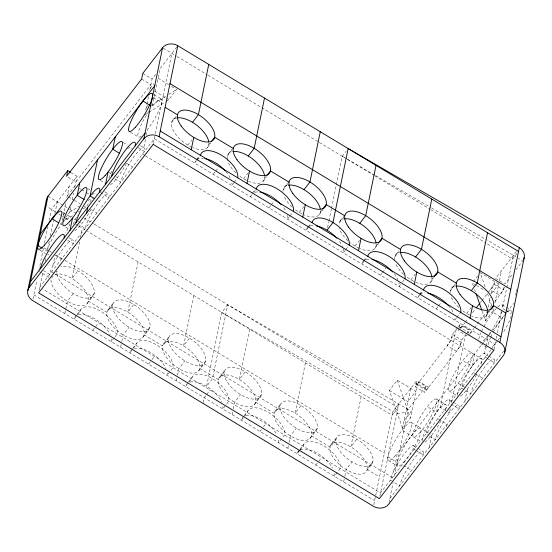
<?xml version="1.0" encoding="UTF-8"?>
<svg xmlns="http://www.w3.org/2000/svg" width="552" height="552" viewBox="0 0 552 552"><rect width="100%" height="100%" fill="white"/><g stroke="black" fill="none" stroke-linecap="round" stroke-linejoin="round"><path stroke-width="0.41" stroke-dasharray="2.76 2.07" d="M33.03 298.942L36.88 280.168M38.895 270.356L43.594 247.475M44.457 243.26L47.92 226.403M49.128 220.503L51.377 209.546L77.052 176.267L71.332 172.81M39.116 290.449L42.883 272.115M45.119 261.22L45.809 257.874M49.238 241.141L47.182 251.167L42.89 248.579M50.266 236.125L53.358 221.09M53.53 220.248L54.041 217.743M54.903 213.569L57.304 201.866M52.957 265.484L54.827 256.335M47.32 250.553A22.163 4.464 -58.9 0 1 61.369 224.429L65.854 202.584M66.868 197.637L69.152 186.507M65.44 217.757L69.656 212.292L70.691 207.235M72.229 199.762L73.582 193.165M74.768 187.397L77.052 176.267M64.839 313.584L67.372 301.254L73.292 293.574M79.591 241.735L72.043 278.498L77.963 270.818M80.454 237.519L82.358 228.252M145.735 109.951L146.763 104.949M146.935 104.128L148.453 96.703M149.806 90.114L152.097 78.984L155.781 74.203M153.325 143.589L155.188 134.522M155.36 133.681L171.844 53.378M120.598 347.249L121.612 342.316M121.785 341.495L123.13 334.919L129.058 327.239M138.117 261.917L127.802 312.163L133.729 304.483M176.364 380.914L176.868 378.444M177.544 375.16L178.889 368.584L184.816 360.904M193.876 295.582L183.561 345.835L189.488 338.148M203.239 402.622L204.24 397.744L206.22 395.184M227.679 304.732L221.759 312.411L206.579 386.365L212.499 378.686L227.679 304.732L408.135 409.418L394.142 477.597M232.123 414.58L232.627 412.109M233.303 408.825L234.655 402.249L240.575 394.57M249.635 329.247L239.327 379.5L245.247 371.813M327.557 227.679L328.764 221.794M328.937 220.959L331.352 209.187M331.524 208.352L336.182 185.658M336.354 184.816L342.219 156.244L346.173 151.124M287.882 448.245L288.392 445.774M289.062 442.49L290.414 435.914L296.341 428.235M305.401 362.912L295.085 413.165L301.006 405.485M343.648 481.91L344.662 476.942M344.834 476.114L346.194 469.49L352.121 461.803M361.16 396.577L350.824 446.927L356.751 439.247M373.787 504.673L392.914 411.488L416.615 380.77L425.909 386.379L424.661 392.444L415.366 386.835L416.615 380.77M379.879 496.179L398.841 403.809M393.714 471.222L397.454 452.923M410.688 388.449L402.125 430.167L411.419 435.776M389.008 502.603L393.107 482.62M389.381 390.499L407.962 401.718L415.863 391.478L397.281 380.259L389.381 390.499L402.518 428.269L410.419 418.03L417.346 384.275M457.518 327.743L452.357 334.429L451.115 340.494L415.366 386.835M429.339 447.341L431.864 435.017L429.007 433.286M439.068 399.931L436.535 412.261L427.241 406.651M456.111 329.565L440.151 407.307A22.163 4.464 -58.9 0 0 425.971 434.051L427.4 434.914M459.085 328.495L458.615 330.765L467.91 336.382L469.393 334.457M459.395 326.977L459.864 324.7L469.159 330.31L468.689 332.587L459.395 326.977A7.39 1.49 -58.9 0 0 459.326 327.784M451.508 402.87L465.405 335.174L461.651 340.039L460.409 346.111L424.661 392.444M446.609 426.737L447.113 424.302L440.675 420.417M450.308 408.735L449.445 412.924A22.163 4.464 -58.9 0 0 435.259 439.661L428.111 435.342M464.881 401.256L467.413 388.932L465.267 387.635M474.616 353.853L472.084 366.176L462.79 360.566M482.103 311.1L485.456 320.746L487.354 311.507M488.203 307.388L490.231 297.493M491.073 293.395L492.391 286.992M488.313 292.277L494.364 284.432L495.144 280.637M493.702 308.816L492.971 312.397L502.265 318.007M494.916 302.917L498.808 283.956L480.219 272.736L485.532 287.999M499.491 280.637L501.533 270.68M494.978 301.288L503.659 290.041L504.431 286.246A7.39 1.49 -58.9 0 1 499.705 295.161L490.411 289.552A7.39 1.49 -58.9 0 0 494.806 281.796M494.088 349.319L495.606 341.929M496.289 338.576L496.807 336.065M497.497 332.711L502.141 310.093M505.342 310.141L502.486 308.416L506.598 288.358M506.77 287.523L513.381 255.321L487.333 240.244M515.651 295.141L516.168 292.636M516.341 291.801L516.851 289.303M145.473 139.435L143.755 147.777L140.18 145.618M146.335 135.261L147.536 129.423A22.163 4.464 -58.9 0 0 161.722 102.679L153.856 97.932M485.891 346.835L484.511 353.515L488.085 355.667M486.064 346L487.954 336.823M330.448 445.471L329.779 448.403A22.163 10.723 37.6 0 0 343.544 467.861L348.388 470.828A22.163 10.723 37.6 0 0 366.569 470.939L372.496 463.259L373.166 460.327A22.163 10.723 37.6 0 0 359.4 440.869L354.556 437.902A22.163 10.723 37.6 0 0 336.375 437.791L330.448 445.471A22.163 10.723 37.6 0 1 348.636 445.581L353.48 448.548A22.163 10.723 37.6 0 1 367.246 468.006L366.569 470.939M336.375 437.791L335.699 440.724A22.163 10.723 37.6 0 0 349.464 460.182L354.308 463.149A22.163 10.723 37.6 0 0 372.496 463.259M176.778 46.982L159.99 68.738L152.207 106.667A22.163 4.464 -58.9 0 1 161.722 102.679M75.106 185.748L67.206 195.988L73.637 199.872M150.151 88.465L153.835 83.683M63.314 214.949L64.894 212.899M146.252 107.426L147.832 105.377M153.104 98.553L154.153 97.186M151.545 106.136L152.6 104.77L166.028 96.207M82.966 209.015L85.795 207.207L93.164 197.65M165.904 101.485L168.733 99.684L176.633 89.445L170.202 85.56M172.824 119.929L175.784 116.086M51.612 278.015L53.096 276.097M56.056 272.253L57.042 270.977A22.163 10.723 37.6 0 0 79.792 296.728A22.163 10.723 37.6 0 0 91.37 283.48A22.163 10.723 37.6 0 0 60.699 266.788M171.582 122.489L176.523 116.086M187.832 145.086L191.785 139.966M76.424 315.268L74.948 317.186A22.163 10.723 37.6 0 0 74.134 319.194L77.094 315.351M76.921 314.626L80.868 309.506M196.402 159.742L199.362 155.899M77.59 314.709L80.061 311.514A22.163 10.723 37.6 0 1 100.981 311.356A22.163 10.723 37.6 0 1 117.231 333.953L114.761 337.155M196.574 160.466L194.601 163.026A22.163 10.723 37.6 0 1 195.408 161.018M197.064 159.825L200.031 155.981M94.219 293.422L88.292 301.102L106.881 312.322L112.801 304.642M208.76 144.934L210.236 143.009M87.057 303.662L92.977 295.982M207.517 147.494L210.974 143.016M108.116 309.762L114.043 302.082M228.583 153.594L232.04 149.109M92.722 330.413L98.642 322.734M213.182 174.246L215.163 171.686M215.653 171.044L218.123 167.849M227.341 156.154L231.785 150.392M114.271 337.796L111.311 341.633A22.163 10.723 37.6 0 0 111.187 337.852M233.744 182.905L231.771 185.465A22.163 10.723 37.6 0 0 231.868 183.036M234.241 182.27L237.201 178.427M243.598 178.751L248.531 172.355M132.19 348.933L130.707 350.851A22.163 10.723 37.6 0 0 129.892 352.859L132.859 349.016M132.68 348.291L136.634 343.171M252.16 193.407L255.121 189.564M133.349 348.374L135.82 345.179A22.163 10.723 37.6 0 1 156.74 345.021A22.163 10.723 37.6 0 1 172.99 367.618L170.03 371.462M251.843 194.773L250.36 196.691A22.163 10.723 37.6 0 1 251.174 194.683M253.816 192.206L255.293 190.288M149.978 327.088L144.051 334.767L162.64 345.987L168.567 338.307M264.518 178.6L266.002 176.674M142.816 337.327A22.163 10.723 37.6 0 0 122.91 309.651A22.163 10.723 37.6 0 0 110.669 323.651A22.163 10.723 37.6 0 0 142.816 337.327L148.743 329.647A22.163 10.723 37.6 0 0 128.837 301.972A22.163 10.723 37.6 0 0 116.596 315.972A22.163 10.723 37.6 0 0 148.743 329.647M263.283 181.159L266.733 176.681M163.875 343.427L169.802 335.747M284.342 187.259L287.799 182.774M148.481 364.078L151.441 360.242M151.938 359.6L154.408 356.399M268.948 207.911L270.922 205.351M271.411 204.709L273.882 201.514M283.107 189.819L287.551 184.057M169.54 372.103L167.07 375.298A22.163 10.723 37.6 0 0 167.166 372.869M289.51 216.57L287.53 219.137A22.163 10.723 37.6 0 0 287.413 215.349M290 215.935L292.47 212.734M299.356 212.417L303.8 206.662M187.949 382.598L186.466 384.516A22.163 10.723 37.6 0 0 185.658 386.524L187.135 384.606M188.446 381.956L192.393 376.837M307.919 227.072L310.39 223.87M189.108 382.046L191.578 378.844A22.163 10.723 37.6 0 1 212.499 378.686A22.163 10.723 37.6 0 1 228.756 401.283L225.789 405.127M308.092 227.797L306.118 230.357A22.163 10.723 37.6 0 1 315.509 225.754M308.589 227.155L311.059 223.953M205.737 360.753L199.817 368.432L218.399 379.652L224.326 371.972M320.277 212.265L321.761 210.346M198.575 370.992A22.163 10.723 37.6 0 0 178.675 343.316A22.163 10.723 37.6 0 0 166.435 357.316A22.163 10.723 37.6 0 0 198.575 370.992L204.502 363.313A22.163 10.723 37.6 0 0 184.596 335.637A22.163 10.723 37.6 0 0 172.355 349.637A22.163 10.723 37.6 0 0 204.502 363.313M319.042 214.825L322.989 209.705M219.641 377.092L225.561 369.412M340.101 220.924L343.558 216.446M206.71 394.542L210.167 390.064M343.799 217.088L338.866 223.484A22.163 10.723 37.6 0 1 343.786 218.944M225.299 405.768L222.829 408.97A22.163 10.723 37.6 0 0 222.925 406.534M345.269 250.242L343.296 252.802A22.163 10.723 37.6 0 0 342.771 247.593M345.759 249.601L348.229 246.399M355.115 246.082L359.559 240.327M243.708 416.263L242.231 418.181A22.163 10.723 37.6 0 0 241.417 420.189L243.887 416.988M244.205 415.621L248.152 410.502M363.678 260.737L366.148 257.536M244.377 416.346L247.337 412.51A22.163 10.723 37.6 0 1 268.265 412.351A22.163 10.723 37.6 0 1 284.515 434.948L282.044 438.15M363.858 261.462L361.877 264.022A22.163 10.723 37.6 0 1 364.189 260.523M364.348 260.82L366.818 257.618M261.496 394.418L255.576 402.097L274.165 413.317L280.085 405.637M376.036 245.93L378.017 243.37M254.334 404.657A22.163 10.723 37.6 0 0 234.434 376.981A22.163 10.723 37.6 0 0 222.194 390.982A22.163 10.723 37.6 0 0 254.334 404.657L260.261 396.978A22.163 10.723 37.6 0 0 240.355 369.302A22.163 10.723 37.6 0 0 228.121 383.302A22.163 10.723 37.6 0 0 260.261 396.978M374.801 248.49L378.755 243.37M275.4 410.757L281.327 403.077M395.867 254.589L398.827 250.746M260.006 431.409L261.482 429.49M263.456 426.931L265.926 423.729M380.466 275.241L381.949 273.323M382.439 272.681L385.896 268.203M394.625 257.149L399.565 250.753M281.554 438.792L278.587 442.635A22.163 10.723 37.6 0 0 278.691 440.199M400.538 284.542L399.055 286.467A22.163 10.723 37.6 0 0 398.93 282.679M402.512 281.982L404.485 279.422M410.881 279.754L415.325 273.992M297.99 451.853L299.474 449.928M299.964 449.287L303.917 444.167M419.444 294.402L422.404 290.559M299.646 450.653L297.176 453.854A22.163 10.723 37.6 0 1 299.488 450.356M300.136 450.011L303.103 446.175A22.163 10.723 37.6 0 1 324.024 446.016A22.163 10.723 37.6 0 1 340.273 468.62L337.81 471.815M419.617 295.127L417.643 297.687A22.163 10.723 37.6 0 1 418.457 295.686M420.106 294.485L423.073 290.649M317.262 428.083L311.335 435.763L330.082 447.079L336.002 439.399M431.802 279.595L433.279 277.677M310.1 438.322A22.163 10.723 37.6 0 0 290.193 410.647A22.163 10.723 37.6 0 0 277.953 424.647A22.163 10.723 37.6 0 0 310.1 438.322L316.02 430.643A22.163 10.723 37.6 0 0 296.12 402.967A22.163 10.723 37.6 0 0 283.88 416.967A22.163 10.723 37.6 0 0 316.02 430.643M430.56 282.155L434.017 277.677M451.626 288.254L454.586 284.411M315.765 465.074L318.235 461.872M318.725 461.237L321.692 457.394M436.225 308.906L438.205 306.346M438.695 305.711L441.165 302.51M450.391 290.814L455.324 284.418M473.374 281.61L477.59 276.145M337.313 472.457L334.353 476.3A22.163 10.723 37.6 0 0 334.229 472.512M456.297 318.207L454.813 320.132A22.163 10.723 37.6 0 0 454.917 317.697M456.787 317.572L460.244 313.087M466.64 313.419L471.084 307.657M457.987 327.136L459.864 324.7M516.341 251.484L495.606 278.36L504.901 283.976L512.746 273.806M517.045 253.354L512.601 259.116L486.788 243.529M460.596 328.205L464.667 322.927M465.191 322.244L467.82 318.835M472.546 312.708L475.175 309.299M480.433 302.489L481.482 301.13M482.006 300.447L487.789 292.953M491.432 293.512L498.808 283.956M425.909 386.379L408.135 409.418A11.081 9.439 11.6 0 1 392.914 411.488L221.759 312.411M466.343 333.96L469.159 330.31M515.878 269.742L522.675 260.93L518.383 258.343M469.883 333.822L473.961 328.537M474.485 327.853L487.099 311.507M490.252 307.423L492.874 304.014M404.071 420.686L411.971 410.446M487.016 313.156L488.596 311.107M372.862 461.651L366.942 469.331L379.486 476.907M487.561 313.26L489.044 311.342M486.326 315.82L489.783 311.342M485.456 320.746L493.357 310.5L492.798 308.899M399.572 451.136L482.959 343.033M483.483 342.357L488.699 335.595M489.224 334.919L492.349 330.862M492.874 330.186L504.321 315.337M506.902 311.997L513.595 303.317M490.928 349.837L380.549 492.929L42.718 288.965M491.452 349.161L495.089 344.441L154.325 138.711L39.785 287.199L41.986 288.523M389.843 498.539L503.859 350.727M168.857 94.399L176.633 89.445M144.7 115.009L148.233 112.753M148.943 112.304L165.2 101.941M69.656 212.292L79.55 205.986M88.037 200.576L91.57 198.32M62.466 222.083L72.36 215.777M78.018 212.168L79.433 211.264M342.219 156.244L346.69 158.831M347.429 159.259L374.967 175.198M375.712 175.633L430.781 207.511M431.526 207.938L486.588 239.816M513.381 255.321L517.673 257.908M163.261 48.203L176.267 56.049M177.006 56.497L207.248 74.755M207.987 75.203L318.621 141.995M319.36 142.444L346.649 158.921M347.387 159.362L373.939 175.398M374.677 175.84L429.994 209.236M430.732 209.684L486.05 243.08M158.044 78.225L169.485 85.125M494.364 284.432L503.659 290.041M142.802 73.368L152.097 78.984M141.629 79.06L150.924 84.67L75.886 181.953L66.592 176.343M154.436 91.052L165.876 97.959M166.587 98.387L168.733 99.684M475.893 285.136L472.319 282.976L473.437 286.191M476.611 285.563L485.187 290.745M154.153 94.737L161.301 99.049M502.065 304.787L505.639 306.947M506.35 307.374L511.359 310.397M506.06 310.576L511.062 313.598M130.582 132.287L138.442 137.034M487.071 347.518L479.205 342.771A22.163 4.464 -58.9 0 0 480.606 342.682M488.803 356.102L493.805 359.124M452.357 334.429L461.651 340.039M138.021 147.625L144.451 151.51A22.163 4.464 -58.9 0 0 134.936 155.491A22.163 4.464 -58.9 0 0 120.757 182.236L114.319 178.351M486.643 358.11L485.215 357.247A22.163 4.464 -58.9 0 0 475.7 361.229A22.163 4.464 -58.9 0 0 461.513 387.966L462.942 388.829M487.361 358.538L494.509 362.857A22.163 4.464 -58.9 0 0 484.994 366.838A22.163 4.464 -58.9 0 0 470.808 393.576L463.659 389.263M123.262 142.471L127.553 145.059M142.478 154.07L144.693 155.409M145.424 155.85L483.235 359.807M126.884 163.42L132.604 166.87M473.361 372.607L474.796 373.469M475.507 373.897L482.655 378.217M108.778 172.41L110.924 173.701M115.927 176.723L117.362 177.585M458.119 383.323L464.556 387.207M100.402 180.456L104.694 183.043M449.024 390.933L457.608 396.115M104.632 191.703L108.206 193.862M448.969 399.593L452.543 401.752M453.254 402.187L458.257 405.202M100.326 192.413L108.903 197.595A22.163 4.464 -58.9 0 0 99.394 201.577A22.163 4.464 -58.9 0 0 85.208 228.314L79.488 224.864M451.094 404.188L458.96 408.935A22.163 4.464 -58.9 0 0 449.445 412.924L446.589 411.192M416.291 384.254L425.578 389.864M87.713 188.556L90.576 190.281M436.335 399.034L445.63 404.644M79.391 188.335L80.827 189.198M81.537 189.633L85.829 192.22M86.54 192.655L88.686 193.945M97.959 200.714L99.394 201.577M445.871 410.764L440.151 407.307A22.163 4.464 -58.9 0 1 449.666 403.326M91.335 209.498L97.055 212.955M437.819 418.685L439.965 419.982M74.354 200.3L80.074 203.757M84.359 206.344L85.795 207.207M48.01 196.257L69.103 208.994M69.842 209.436L76.48 213.445M83.856 217.895L93.447 223.684M94.178 224.133L398.061 407.604L392.141 415.283L87.492 231.35M62.597 212.071L66.171 214.224M66.889 214.659L70.463 216.819M73.947 218.923L75.382 219.786M78.239 221.511L81.813 223.67M411.219 422.549L420.514 428.159M422.577 429.401L428.29 432.858M55.069 211.775L51.377 209.546A11.081 9.439 11.6 0 1 47.527 205.71M58.754 214.003L61.707 215.784M62.438 216.225L64.653 217.564M65.391 218.005L69.083 220.234M75.721 224.243L77.929 225.582M78.667 226.023L86.761 230.908M59.933 223.567L61.369 224.429M65.571 226.969L69.145 229.128M413.482 437.018L421.342 441.766M69.083 237.788L72.657 239.941M413.42 445.678L416.995 447.838M417.712 448.265L422.715 451.288M67.641 240.223L73.361 243.673A22.163 4.464 -58.9 0 0 63.846 247.662A22.163 4.464 -58.9 0 0 49.659 274.399L43.228 270.514M415.546 450.273L414.117 449.411A22.163 4.464 -58.9 0 0 404.602 453.392A22.163 4.464 -58.9 0 0 390.423 480.13L391.851 480.992M416.263 450.701L423.412 455.02A22.163 4.464 -58.9 0 0 413.897 459.002A22.163 4.464 -58.9 0 0 399.717 485.739L392.569 481.427M44.332 247.917L48.755 250.587M49.494 251.036L51.709 252.367M56.131 255.045L64.246 259.944M64.984 260.385L384.351 453.206M55.076 255.148L61.507 259.033M403.698 465.633L411.564 470.38M387.946 456.904L397.233 462.514M39.737 250.049L45.457 253.506M388.36 460.534L397.654 466.143M51.633 271.839L54.586 273.619M55.324 274.061L392.396 477.57M39.454 271.612L41.642 272.936M42.373 273.378L50.391 278.215M33.865 294.878L374.622 500.609M487.485 293.63L492.522 308.092M474.554 289.4L475.396 291.815M397.281 380.259L410.419 418.03M460.002 328.157A7.39 1.49 -58.9 0 0 462.569 325.645L471.863 331.262A7.39 1.49 -58.9 0 1 468.689 332.587M457.698 395.336A22.163 4.464 -58.9 0 1 471.463 366.997A22.163 4.464 -58.9 0 1 481.089 364.168M476.479 374.739A22.163 4.464 -58.9 0 1 460.34 396.143M422.156 441.421A22.163 4.464 -58.9 0 1 435.914 413.075A22.163 4.464 -58.9 0 1 445.54 410.246M440.931 420.817A22.163 4.464 -58.9 0 1 424.171 442.545M507.874 311.852A22.163 4.464 -58.9 0 1 511.932 313.094M511.262 315.999A22.163 4.464 -58.9 0 1 502.969 332.966M499.387 338.348A22.163 4.464 -58.9 0 1 498.035 340.184M497.593 340.763A22.163 4.464 -58.9 0 1 491.977 346.918M488.078 344.752A22.163 4.464 -58.9 0 1 490.5 337.755M490.832 337.003A22.163 4.464 -58.9 0 1 492.474 333.601M493.198 332.207A22.163 4.464 -58.9 0 1 505.252 314.419M190.088 382.094A22.163 10.723 37.6 0 1 221.738 402.277M245.847 415.759A22.163 10.723 37.6 0 1 276.752 434.417M134.322 348.429A22.163 10.723 37.6 0 1 165.973 368.612M300.122 449.977A22.163 10.723 37.6 0 1 316.876 452.985A22.163 10.723 37.6 0 1 332.518 468.082M78.563 314.764A22.163 10.723 37.6 0 1 110.214 334.947M54.779 274.468A22.163 10.723 37.6 0 1 85.222 290.814A22.163 10.723 37.6 0 1 74.658 304.683A22.163 10.723 37.6 0 1 51.005 279.422M69.869 223.919A22.163 4.464 -58.9 0 1 65.757 232.992M49.004 254.713A22.163 4.464 -58.9 0 1 47.603 254.803M64.908 220.241A22.163 4.464 -58.9 0 1 71.084 218.026M90.873 209.477A22.163 4.464 -58.9 0 1 74.741 230.881M73.306 224.188A22.163 4.464 -58.9 0 1 77.418 215.107M92.094 194.759A22.163 4.464 -58.9 0 1 96.2 194.511M126.422 163.392A22.163 4.464 -58.9 0 1 109.669 185.113M108.854 178.103A22.163 4.464 -58.9 0 1 112.601 169.726M127.643 148.674A22.163 4.464 -58.9 0 1 131.742 148.426M141.167 136.171A22.163 4.464 -58.9 0 1 138.607 131.197A22.163 4.464 -58.9 0 1 149.061 111.028M208.856 142.492A22.163 10.723 37.6 0 1 192.724 147.605M192.034 147.301A22.163 10.723 37.6 0 1 173.162 130.203A22.163 10.723 37.6 0 1 177.199 117.831M264.491 175.274A22.163 10.723 37.6 0 1 248.483 181.27M246.392 180.297A22.163 10.723 37.6 0 1 238.864 175.46M235.759 172.755A22.163 10.723 37.6 0 1 227.534 160.218M227.376 159.48A22.163 10.723 37.6 0 1 231.005 151.972M320.422 210.685A22.163 10.723 37.6 0 1 304.249 214.935M302.158 213.962A22.163 10.723 37.6 0 1 294.623 209.125M292.118 206.979A22.163 10.723 37.6 0 1 283.762 195.422M282.962 191.399A22.163 10.723 37.6 0 1 288.027 185.279M376.188 244.35A22.163 10.723 37.6 0 1 360.007 248.6M359.317 248.297A22.163 10.723 37.6 0 1 350.389 242.79M347.877 240.644A22.163 10.723 37.6 0 1 339.259 228.307M339.501 241.465A22.163 10.723 37.6 0 1 342.509 246.861M254.789 192.262A22.163 10.723 37.6 0 1 260.565 192.22M283.742 207.8A22.163 10.723 37.6 0 1 285.695 210.919M196.905 159.528A22.163 10.723 37.6 0 1 203.198 158.334M225.996 171.637A22.163 10.723 37.6 0 1 231.253 180.262M431.774 276.269A22.163 10.723 37.6 0 1 415.766 282.265M413.676 281.299A22.163 10.723 37.6 0 1 406.148 276.455M403.636 274.31A22.163 10.723 37.6 0 1 395.95 264.346M394.652 260.475A22.163 10.723 37.6 0 1 399.544 252.609M487.657 310.824A22.163 10.723 37.6 0 1 471.532 315.93M469.435 314.964A22.163 10.723 37.6 0 1 461.907 310.12M458.802 307.416A22.163 10.723 37.6 0 1 450.784 295.637M450.239 292.394A22.163 10.723 37.6 0 1 455.31 286.274M366.307 259.592A22.163 10.723 37.6 0 1 371.275 259.419M394.314 273.882A22.163 10.723 37.6 0 1 397.957 279.774M419.948 294.188A22.163 10.723 37.6 0 1 424.736 292.926M448.493 305.684A22.163 10.723 37.6 0 1 453.723 313.439M483.904 326.591A22.163 4.464 -58.9 0 1 497.324 307.388A22.163 4.464 -58.9 0 1 502.486 308.416M501.471 311.887A22.163 4.464 -58.9 0 1 491.894 330.124M490.542 332.097A22.163 4.464 -58.9 0 1 488.741 334.574M488.299 335.154A22.163 4.464 -58.9 0 1 482.689 341.308M478.784 339.135A22.163 4.464 -58.9 0 1 480.882 332.884M481.537 331.393A22.163 4.464 -58.9 0 1 483.538 327.295M461.182 342.316L451.895 336.706A7.39 1.49 -58.9 0 1 447.161 345.614L456.456 351.231A7.39 1.49 -58.9 0 0 461.182 342.316M428.614 387.325L419.32 381.715A7.39 1.49 -58.9 0 1 416.146 383.04L425.44 388.656A7.39 1.49 -58.9 0 0 428.614 387.325M403.76 462.121A22.163 4.464 -58.9 0 0 421.135 429.373A22.163 4.464 -58.9 0 0 402.36 449.97A22.163 4.464 -58.9 0 0 403.76 462.121M455.131 386.911A22.163 4.464 -58.9 0 0 472.505 354.163A22.163 4.464 -58.9 0 0 453.73 374.76A22.163 4.464 -58.9 0 0 455.131 386.911M419.589 432.989A22.163 4.464 -58.9 0 0 436.956 400.241A22.163 4.464 -58.9 0 0 418.181 420.845A22.163 4.464 -58.9 0 0 419.589 432.989M394.466 456.511A22.163 4.464 -58.9 0 0 411.84 423.763A22.163 4.464 -58.9 0 0 393.065 444.36A22.163 4.464 -58.9 0 0 394.466 456.511"/><path stroke-width="0.83" d="M27.766 290.642L46.451 199.624M327.039 230.198L332.966 222.518L348.146 148.564L519.308 247.641L499.843 342.454A11.081 9.439 11.6 0 1 503.21 355.743L388.67 504.231A11.081 9.439 11.6 0 1 373.456 506.301L32.692 300.564A11.081 9.439 11.6 0 1 29.325 287.275L48.01 196.257L67.758 170.658L70.615 172.383M67.758 170.658L66.592 176.343L141.629 79.06L142.802 73.368L162.55 47.769A11.081 9.439 11.6 0 1 177.765 45.699L518.528 251.436M69.987 230.384L72.519 218.061M79.723 182.981L77.19 195.304L84.339 199.617M86.595 213.031L87.761 207.345M97.497 159.935L90.1 195.967A22.163 4.464 -58.9 0 0 75.914 222.704M105.535 184.299L108.068 171.976M115.264 136.896L112.739 149.219L119.17 153.104M29.325 287.275L143.865 138.787L162.55 47.769M499.843 342.454L159.086 136.717L177.765 45.699M191.227 149.73L193.759 137.407M208.746 64.405L198.43 114.65L192.503 122.33M246.992 183.402L249.518 171.072M264.505 98.07L254.189 148.315L248.269 156.002M302.751 217.067L305.284 204.737M320.263 131.735L309.955 181.981L304.028 189.667M358.51 250.732L361.042 238.402M376.029 165.4L365.714 215.653L359.787 223.332M414.269 284.397L416.801 272.067M431.788 199.065L421.473 249.318L415.546 256.997M470.035 318.062L472.56 305.732M487.547 232.73L477.232 282.983L471.311 290.662M504.769 352.376L524.234 257.563M40.227 234.179L154.767 85.691M30.491 281.589L145.031 133.101M211.223 141.733L214.68 137.255L233.268 148.474M266.989 175.398L270.445 170.92L289.027 182.139M322.748 209.063L326.204 204.585L344.793 215.804M378.506 242.728L381.963 238.25L400.552 249.469M434.272 276.393L437.722 271.915L456.311 283.135M476.224 307.94L479.902 303.172M490.031 310.058L493.488 305.58L505.88 313.06M169.981 83.621L510.745 289.358M165.117 107.329L177.509 114.809M142.913 101.057L150.061 105.37M160.252 131.031L501.009 336.761M94.385 198.554L90.1 195.967A22.163 4.464 -58.9 0 1 99.615 191.986M52.074 218.82L58.505 222.704M37.888 245.557L42.18 248.145M475.955 293.422L481.827 310.3M143.865 138.787A11.081 9.439 11.6 0 1 159.086 136.717M46.285 201.466A11.081 9.439 11.6 0 1 48.01 196.257M519.308 247.641A11.081 9.439 11.6 0 1 523.655 259.33M40.365 268.783A22.163 4.464 -58.9 0 1 54.551 242.045A22.163 4.464 -58.9 0 1 64.066 238.064M111.463 176.619A22.163 4.464 -58.9 0 1 125.642 149.882A22.163 4.464 -58.9 0 1 135.157 145.9M312.046 222.677A22.163 10.723 37.6 0 1 332.966 222.518A22.163 10.723 37.6 0 1 349.216 245.116M256.287 189.012A22.163 10.723 37.6 0 1 277.207 188.853A22.163 10.723 37.6 0 1 293.457 211.45M367.804 256.342A22.163 10.723 37.6 0 1 388.725 256.183A22.163 10.723 37.6 0 1 404.982 278.788M200.521 155.347A22.163 10.723 37.6 0 1 221.442 155.188A22.163 10.723 37.6 0 1 237.698 177.785M423.563 290.007A22.163 10.723 37.6 0 1 444.491 289.848A22.163 10.723 37.6 0 1 460.741 312.453M177.199 117.831A22.163 10.723 37.6 0 1 196.319 124.918A22.163 10.723 37.6 0 1 208.725 141.609M232.958 151.496A22.163 10.723 37.6 0 1 252.078 158.583A22.163 10.723 37.6 0 1 264.491 175.274M288.717 185.161A22.163 10.723 37.6 0 1 307.843 192.248A22.163 10.723 37.6 0 1 320.25 208.939M344.482 218.827A22.163 10.723 37.6 0 1 363.602 225.913A22.163 10.723 37.6 0 1 376.009 242.604M316.324 225.885A22.163 10.723 37.6 0 1 336.975 238.354M260.565 192.22A22.163 10.723 37.6 0 1 281.216 204.688M204.799 158.555A22.163 10.723 37.6 0 1 225.451 171.023M400.241 252.492A22.163 10.723 37.6 0 1 419.361 259.578A22.163 10.723 37.6 0 1 431.774 276.269M456 286.157A22.163 10.723 37.6 0 1 475.127 293.243A22.163 10.723 37.6 0 1 487.533 309.934M372.082 259.55A22.163 10.723 37.6 0 1 392.734 272.019M427.841 293.215A22.163 10.723 37.6 0 1 448.493 305.684M153.159 144.396L38.619 292.884L379.383 498.622L493.923 350.134L153.159 144.396M69.531 221.649A22.163 4.464 -58.9 0 0 86.905 188.901A22.163 4.464 -58.9 0 0 68.131 209.498A22.163 4.464 -58.9 0 0 69.531 221.649M105.08 175.564A22.163 4.464 -58.9 0 0 122.454 142.816A22.163 4.464 -58.9 0 0 103.672 163.413A22.163 4.464 -58.9 0 0 105.08 175.564M44.415 245.164A22.163 4.464 -58.9 0 0 61.789 212.417A22.163 4.464 -58.9 0 0 43.008 233.013A22.163 4.464 -58.9 0 0 44.415 245.164M135.254 127.395A22.163 4.464 -58.9 0 0 152.628 94.647A22.163 4.464 -58.9 0 0 133.853 115.251A22.163 4.464 -58.9 0 0 135.254 127.395M292.822 193.469A22.163 10.723 37.6 0 0 324.962 207.145A22.163 10.723 37.6 0 0 305.063 179.469A22.163 10.723 37.6 0 0 292.822 193.469M348.581 227.134A22.163 10.723 37.6 0 0 380.728 240.81A22.163 10.723 37.6 0 0 360.822 213.134A22.163 10.723 37.6 0 0 348.581 227.134M404.347 260.799A22.163 10.723 37.6 0 0 436.487 274.475A22.163 10.723 37.6 0 0 416.581 246.799A22.163 10.723 37.6 0 0 404.347 260.799M237.063 159.804A22.163 10.723 37.6 0 0 269.203 173.48A22.163 10.723 37.6 0 0 249.304 145.804A22.163 10.723 37.6 0 0 237.063 159.804M181.297 126.139A22.163 10.723 37.6 0 0 213.445 139.815A22.163 10.723 37.6 0 0 193.538 112.139A22.163 10.723 37.6 0 0 181.297 126.139M460.106 294.471A22.163 10.723 37.6 0 0 492.246 308.14A22.163 10.723 37.6 0 0 472.346 280.464A22.163 10.723 37.6 0 0 460.106 294.471"/></g></svg>
